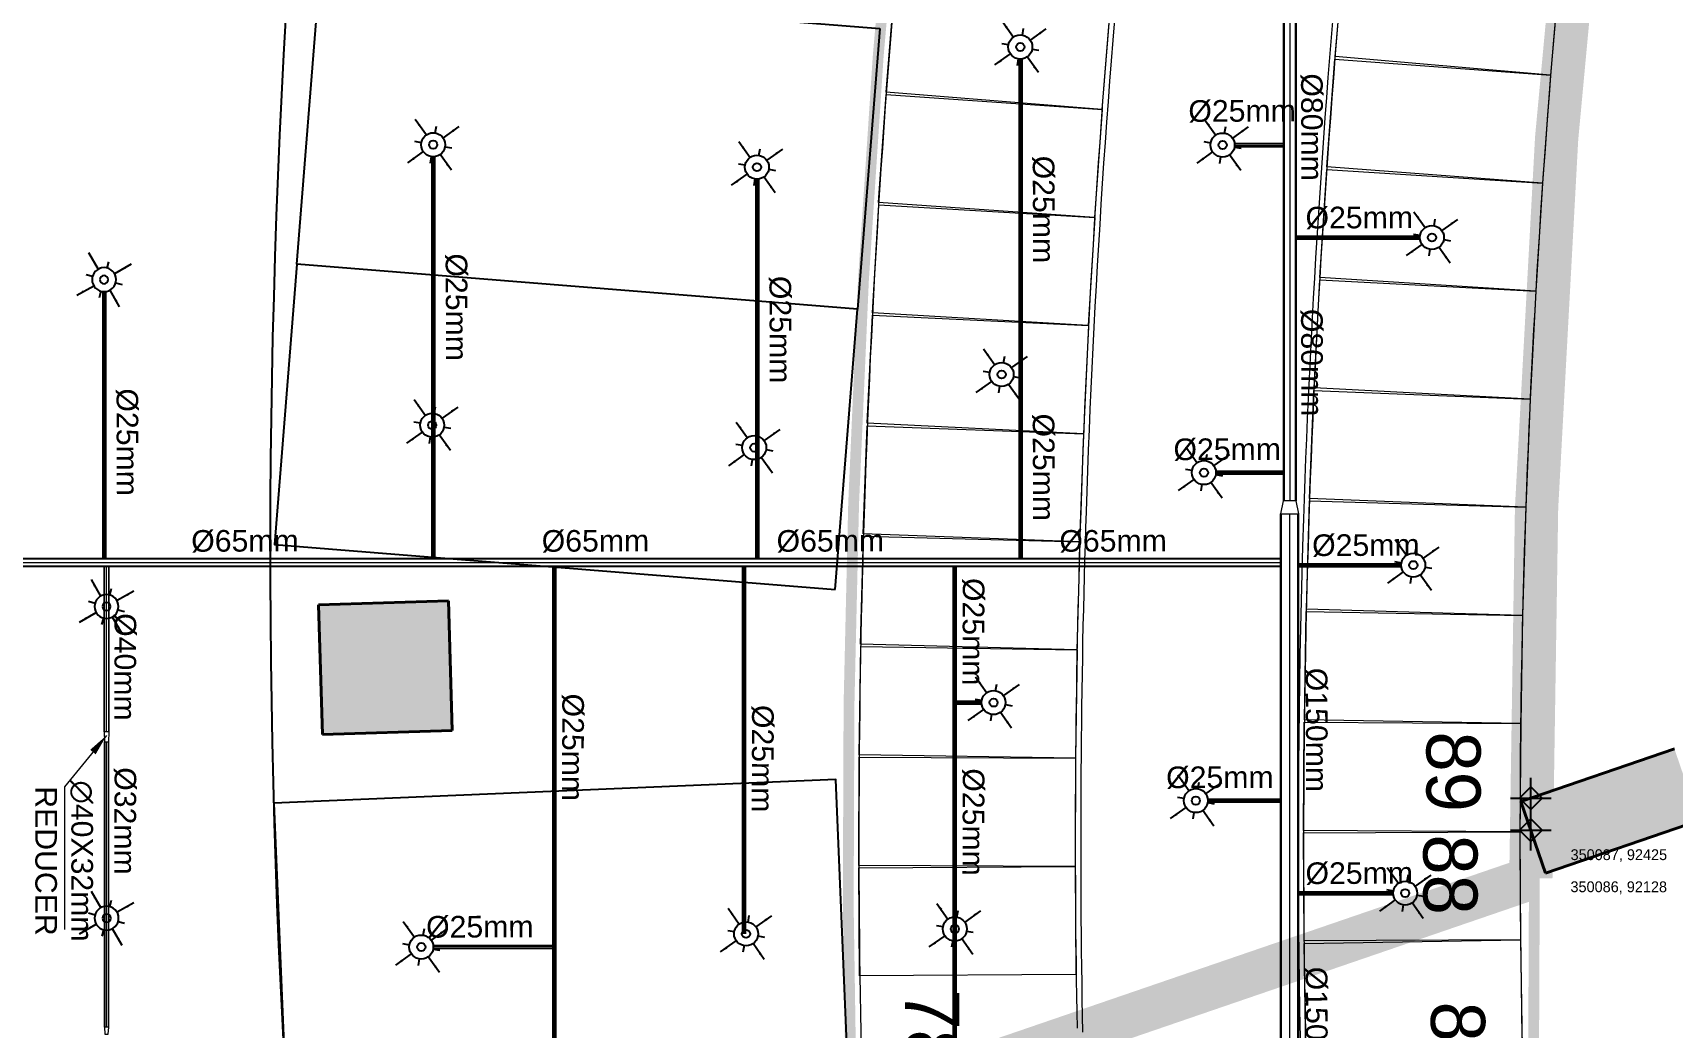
# Model space of a CAD drawing. Header units: inches. Extents: x 257070 to 799932, y -17980 to 269260.
# Drawn here: x 336239 to 351402, y 90300 to 99499 of the extents above; entities that cross this region are included whole.
import ezdxf

# ---------------------------------------------------------------- set-up
doc = ezdxf.new("R2010")
doc.units = ezdxf.units.IN
doc.header["$MEASUREMENT"] = 0
doc.linetypes.add('Basement 1floor plan$0$CENTERX2', pattern=[4, 2.5, -0.5, 0.5, -0.5])
for name, color, linetype in [('0-AES-F-SPRINKLER', 10, 'Continuous'), ('2 wheeler barrier', 170, 'Continuous'), ('basement-1 r.c.c.$0$DSP_R.C.C. HATCH', 253, 'Continuous'), ('DSP_HATCH', 252, 'Continuous'), ('DSP_PARKING', 8, 'Continuous'), ('DSP_SLAB CO-ORDINATES', 160, 'Continuous'), ('RETAIL', 40, 'Continuous')]:
    doc.layers.add(name, color=color, linetype=linetype)
for name, color, linetype, lineweight in [('0-AES-F-SPRINKLER PIPE', 10, 'Continuous', 15), ('E--CONCRETE-4', 4, 'Continuous', 40), ('E--CONCRETE-SHADE', 253, 'Continuous', 20), ('M--TILING-2', 252, 'Continuous', 18), ('Q--PARKING', 253, 'Continuous', 13), ('TEXT', 7, 'Continuous', 0)]:
    doc.layers.add(name, color=color, linetype=linetype, lineweight=lineweight)
doc.styles.get("Standard").update_dxf_attribs({"font": 'arial.ttf'})
doc.styles.add('TEXT style 175', font='GOTHIC.TTF')
doc.dimstyles.new('ISO-25', dxfattribs={"dimtxt": 2.5, "dimasz": 2.5, "dimexe": 1.25, "dimexo": 0.625, "dimtad": 1, "dimtxsty": 'Standard', "dimcen": 2.5, "dimadec": 0, "dimazin": 0, "dimtfac": 1, "dimtmove": 0, "dimatfit": 3, "dimfxl": 1, "dimarcsym": 0})
doc.dimstyles.new('PLUMBING', dxfattribs={"dimscale": 100, "dimtxt": 1.8, "dimasz": 1.6, "dimexe": 1, "dimexo": 1, "dimgap": 0.5, "dimtad": 2, "dimdec": 0, "dimzin": 0, "dimdsep": 46, "dimtxsty": 'Standard', "dimcen": 1, "dimdle": 1, "dimclrd": 7, "dimclre": 7, "dimclrt": 256, "dimadec": 0, "dimazin": 0, "dimtfac": 1, "dimtdec": 0, "dimtmove": 2, "dimatfit": 3, "dimfxl": 1, "dimtolj": 1, "dimtzin": 0, "dimlwd": -1, "dimlwe": -1, "dimarcsym": 0})

# ---------------------------------------------------------------- blocks, each defined once
blk = doc.blocks.new('*U175')
at = {"layer": 'DSP_SLAB CO-ORDINATES', "color": 206}
for p, q in [((0, -188), (0, 188)), ((-188, 0), (188, 0))]:
    blk.add_line(p, q, dxfattribs=at)
at = {"layer": 'DSP_SLAB CO-ORDINATES', "color": 206, "ltscale": 3.5}
blk.add_lwpolyline([(-105, 0), (0, 106), (105, 0), (0, -105), (-105, 0)], dxfattribs=at)
at = {"layer": 'DEFPOINTS', "style": 'TEXT style 175'}
blk.add_attdef('CORDINATE', (367, -572), '', height=100, dxfattribs=at)
at = {"layer": 'DSP_SLAB CO-ORDINATES', "color": 214, "style": 'TEXT style 175'}
blk.add_attdef('NO.', (498, 1074), '', height=500, rotation=270, dxfattribs=at)
blk = doc.blocks.new('*U183')
at = {"layer": 'DSP_SLAB CO-ORDINATES', "color": 206}
for p, q in [((0, -188), (0, 188)), ((-188, 0), (188, 0))]:
    blk.add_line(p, q, dxfattribs=at)
at = {"layer": 'DSP_SLAB CO-ORDINATES', "color": 206, "ltscale": 3.5}
blk.add_lwpolyline([(-105, 0), (0, 106), (105, 0), (0, -105), (-105, 0)], dxfattribs=at)
at = {"layer": 'DEFPOINTS', "style": 'TEXT style 175'}
blk.add_attdef('CORDINATE', (367, -572), '', height=100, dxfattribs=at)
at = {"layer": 'DSP_SLAB CO-ORDINATES', "color": 214, "style": 'TEXT style 175'}
blk.add_attdef('NO.', (-955, 910), '', height=500, rotation=270, dxfattribs=at)
blk = doc.blocks.new('*U184')
at = {"layer": 'DSP_SLAB CO-ORDINATES', "color": 206}
for p, q in [((0, -188), (0, 188)), ((-188, 0), (188, 0))]:
    blk.add_line(p, q, dxfattribs=at)
at = {"layer": 'DSP_SLAB CO-ORDINATES', "color": 206, "ltscale": 3.5}
blk.add_lwpolyline([(-105, 0), (0, 106), (105, 0), (0, -105), (-105, 0)], dxfattribs=at)
at = {"layer": 'DEFPOINTS', "style": 'TEXT style 175'}
blk.add_attdef('CORDINATE', (367, -572), '', height=100, dxfattribs=at)
at = {"layer": 'DSP_SLAB CO-ORDINATES', "color": 214, "style": 'TEXT style 175'}
blk.add_attdef('NO.', (-993, -38), '', height=500, rotation=270, dxfattribs=at)
blk = doc.blocks.new('*U185')
at = {"layer": 'DSP_SLAB CO-ORDINATES', "color": 206}
for p, q in [((0, -188), (0, 188)), ((-188, 0), (188, 0))]:
    blk.add_line(p, q, dxfattribs=at)
at = {"layer": 'DSP_SLAB CO-ORDINATES', "color": 206, "ltscale": 3.5}
blk.add_lwpolyline([(-105, 0), (0, 106), (105, 0), (0, -105), (-105, 0)], dxfattribs=at)
at = {"layer": 'DEFPOINTS', "style": 'TEXT style 175'}
blk.add_attdef('CORDINATE', (367, -572), '', height=100, dxfattribs=at)
at = {"layer": 'DSP_SLAB CO-ORDINATES', "color": 214, "style": 'TEXT style 175'}
blk.add_attdef('NO.', (-965, 617), '', height=500, rotation=270, dxfattribs=at)
blk = doc.blocks.new('*U603')
at = {"layer": '0-AES-F-SPRINKLER'}
for p, q in [((171672, 56809), (171672, 56871)), ((171562, 56699), (171500, 56699)), ((171672, 56588), (171672, 56526)), ((171783, 56699), (171845, 56699))]:
    blk.add_line(p, q, dxfattribs=at)
for radius in [111, 37.8]:
    blk.add_circle((171672, 56699), radius, dxfattribs=at)
at = {"layer": '0-AES-F-SPRINKLER PIPE'}
for points, override in [([(171468, 56903), (171594, 56777)], {"dimasz": 70, "dimtad": 0, "dimfxl": 13, "dimarcsym": 1}), ([(171877, 56903), (171751, 56777)], {"dimasz": 70, "dimtad": 0, "dimfxl": 13, "dimarcsym": 1}), ([(171468, 56494), (171594, 56620)], {"dimasz": 70, "dimtad": 0, "dimfxl": 13, "dimarcsym": 1}), ([(171877, 56494), (171751, 56620)], {"dimasz": 70, "dimgap": 0.625, "dimtad": 0, "dimfxl": 13, "dimarcsym": 1})]:
    blk.add_leader(points, dimstyle='ISO-25', override=override, dxfattribs=at)

msp = doc.modelspace()

# ---------------------------------------------------------------- hatches: boundary and pattern name
at = {"layer": 'E--CONCRETE-SHADE', "ltscale": 3.5}
h = msp.add_hatch(color=8, dxfattribs=at)
h.dxf.hatch_style = 1
h.paths.add_polyline_path([(338916.2, 93013.9), (340115.6, 93049.6), (340080, 94249.1), (338880.5, 94213.4)])

# ---------------------------------------------------------------- linework, layer by layer
at = {"layer": '0-AES-F-SPRINKLER PIPE', "ltscale": 1000, "elevation": 0}
for points in [[(347797.5, 106060), (347797.5, 95172.5)], [(347807.5, 106060), (347807.5, 95172.5)], [(347857.5, 106060), (347857.5, 95172.5)], [(347907.5, 106060), (347907.5, 95172.5)], [(347917.5, 106060), (347917.5, 95172.5)], [(345352, 99258.4), (345352, 94641.4)], [(345355, 99258), (345355, 94641.4)], [(345367.5, 99257.3), (345367.5, 94641.4)], [(345380, 99258), (345380, 94641.4)], [(345383, 99258.4), (345383, 94641.4)], [(347347.4, 98477.6), (347809.5, 98477.6)], [(347347.4, 98446.6), (347809.5, 98446.6)], [(347347.8, 98474.6), (347809.5, 98474.6)], [(347347.8, 98449.6), (347809.5, 98449.6)], [(347348.5, 98462.1), (347809.5, 98462.1)], [(339925.1, 98355), (339925.1, 94641.4)], [(339928.1, 98354.6), (339928.1, 94641.4)], [(339940.6, 98353.9), (339940.6, 94641.4)], [(339953.1, 98354.6), (339953.1, 94641.4)], [(339956.1, 98355), (339956.1, 94641.4)], [(342917.9, 98147.3), (342917.9, 94641.4)], [(342920.9, 98146.9), (342920.9, 94641.4)], [(342933.4, 98146.2), (342933.4, 94641.4)], [(342945.9, 98146.9), (342945.9, 94641.4)], [(342948.9, 98147.3), (342948.9, 94641.4)], [(347905.5, 97622.7), (349063, 97622.7)], [(347905.5, 97619.7), (349062.6, 97619.7)], [(347905.5, 97607.2), (349061.9, 97607.2)], [(347905.5, 97594.7), (349062.6, 97594.7)], [(347905.5, 97591.7), (349063, 97591.7)], [(336882.4, 97107.4), (336882.4, 94641.4)], [(336885.4, 97107), (336885.4, 94641.4)], [(336897.9, 97106.3), (336897.9, 94641.4)], [(336910.4, 97107), (336910.4, 94641.4)], [(336913.4, 97107.4), (336913.4, 94641.4)], [(347174.6, 95450.1), (347797.5, 95450.1)], [(347174.6, 95419.1), (347797.5, 95419.1)], [(347175, 95447.1), (347797.5, 95447.1)], [(347175, 95422.1), (347797.5, 95422.1)], [(347175.7, 95434.6), (347797.5, 95434.6)], [(347772.5, 86899.1), (347772.5, 95053.5)], [(347782.5, 86899.1), (347782.5, 95053.5)], [(347857.5, 86899.1), (347857.5, 95053.5)], [(347932.5, 86899.1), (347932.5, 95053.5)], [(347942.5, 86899.1), (347942.5, 95053.5)], [(322396.5, 94642.4), (347772.5, 94642.4)], [(322396.5, 94636.4), (347772.5, 94636.4)], [(322396.5, 94603.9), (347772.5, 94603.9)], [(322396.5, 94571.4), (347772.5, 94571.4)], [(322396.5, 94565.4), (347772.5, 94565.4)], [(336897.3, 93037.4), (336897.3, 94566.4)], [(336901.3, 93037.4), (336901.3, 94566.4)], [(336921.3, 93037.4), (336921.3, 94566.4)], [(336941.3, 93037.4), (336941.3, 94566.4)], [(336945.3, 93037.4), (336945.3, 94566.4)], [(342798.5, 91171.9), (342798.5, 94566.4)], [(342801.5, 91172.3), (342801.5, 94566.4)], [(342814, 91173), (342814, 94566.4)], [(342826.5, 91172.3), (342826.5, 94566.4)], [(342829.5, 91171.9), (342829.5, 94566.4)], [(344746.6, 88520), (344746.6, 94566.4)], [(344749.6, 88520), (344749.6, 94566.4)], [(344762.1, 88520), (344762.1, 94566.4)], [(344774.6, 88520), (344774.6, 94566.4)], [(344777.6, 88520), (344777.6, 94566.4)], [(347942.5, 94595.3), (348890.2, 94595.3)], [(347942.5, 94592.3), (348889.8, 94592.3)], [(347942.5, 94579.8), (348889.1, 94579.8)], [(347942.5, 94567.3), (348889.8, 94567.3)], [(347942.5, 94564.3), (348890.2, 94564.3)], [(344777.6, 93324.8), (345010.5, 93324.8)], [(344777.6, 93321.8), (345010.1, 93321.8)], [(344777.6, 93309.3), (345009.4, 93309.3)], [(344777.6, 93296.8), (345010.1, 93296.8)], [(344777.6, 93293.8), (345010.5, 93293.8)], [(336902.3, 90308.1), (336902.3, 92946.7)], [(336905.3, 90308.1), (336905.3, 92946.7)], [(336921.3, 90308.1), (336921.3, 92946.7)], [(336937.3, 90308.1), (336937.3, 92946.7)], [(336940.3, 90308.1), (336940.3, 92946.7)], [(347100.2, 92418.7), (347772.5, 92418.7)], [(347100.2, 92387.7), (347772.5, 92387.7)], [(347100.6, 92415.7), (347772.5, 92415.7)], [(347100.6, 92390.7), (347772.5, 92390.7)], [(347101.3, 92403.2), (347772.5, 92403.2)], [(347942.5, 91563.8), (348815.8, 91563.8)], [(347942.5, 91560.8), (348815.4, 91560.8)], [(347942.5, 91548.3), (348814.7, 91548.3)], [(347942.5, 91535.8), (348815.4, 91535.8)], [(347942.5, 91532.8), (348815.8, 91532.8)], [(339940.2, 91065.5), (341044.6, 91065.5)], [(339940.2, 91034.5), (341044.6, 91034.5)], [(339940.5, 91062.5), (341044.6, 91062.5)], [(339940.5, 91037.5), (341044.6, 91037.5)], [(339941.3, 91050), (341044.6, 91050)]]:
    msp.add_lwpolyline(points, dxfattribs=at)
for points in [[(347917.5, 95172.5), (347797.5, 95172.5), (347772.5, 95053.5), (347942.5, 95053.5)], [(336945.3, 93037.4), (336897.3, 93037.4), (336902.3, 92946.7), (336940.3, 92946.7)], [(336940.3, 90308.1), (336902.3, 90308.1), (336905.8, 90244.9), (336936.8, 90244.9)]]:
    msp.add_lwpolyline(points, close=True, dxfattribs=at)
at = {"layer": '0-AES-F-SPRINKLER PIPE', "ltscale": 1000}
for points in [[(341044.6, 87774.1), (341044.6, 94566.4)], [(341047.6, 87774.5), (341047.6, 94566.4)], [(341060.1, 87775.2), (341060.1, 94566.4)], [(341072.6, 87774.5), (341072.6, 94566.4)], [(341075.6, 87774.1), (341075.6, 94566.4)]]:
    msp.add_lwpolyline(points, dxfattribs=at)
at = {"layer": '2 wheeler barrier', "color": 8, "const_width": 100, "elevation": 0}
for points in [[(346291.4, 130468.8), (345428.1, 128536.7), (350326.6, 126611.3, 0.0196642), (347881.9, 119593, 0.0164355), (346266.8, 113594.2, 0.0164355), (345049.3, 107502.2, 0.0164355), (344234.6, 101343.5, 0.0164355), (343826.2, 95144.5, 0.0143248), (343804.6, 89584.1), (340137.1, 89013.8)], [(350643, 101934, 0.0034546), (350514.6, 100721.9, 0.0164355), (350133.5, 94936.8, 0.0427486), (350924, 79901.4)]]:
    msp.add_lwpolyline(points, format="xyb", dxfattribs=at)
at = {"layer": 'basement-1 r.c.c.$0$DSP_R.C.C. HATCH', "color": 8}
msp.add_trace([(351640.8, 92217.9, 0), (351413.8, 92880.1, 0), (350221.9, 91731.4, 0), (349994.8, 92393.6, 0)], dxfattribs=at)
at = {"layer": 'DSP_HATCH', "color": 8, "ltscale": 0.1}
for p, q in [((340115.6, 93049.6, 0), (340111, 93206.6, 0)), ((338916.2, 93013.9, 0), (339068.3, 93018.4, 0))]:
    msp.add_line(p, q, dxfattribs=at)
at = {"layer": 'DSP_PARKING', "color": 8}
msp.add_arc((423732.1, 94707.4, 0), 85299.1, 153.817777, 185.977729, dxfattribs=at)
at = {"layer": 'E--CONCRETE-4', "color": 8, "ltscale": 10}
for p, q in [((340080, 94249.1, 0), (338880.5, 94213.4, 0)), ((338880.5, 94213.4, 0), (338916.2, 93013.9, 0)), ((340115.6, 93049.6, 0), (340080, 94249.1, 0)), ((338916.2, 93013.9, 0), (340115.6, 93049.6, 0))]:
    msp.add_line(p, q, dxfattribs=at)
at = {"layer": 'E--CONCRETE-4', "color": 8}
for p, q in [((351413.8, 92880.1, 0), (349994.8, 92393.6, 0)), ((349994.8, 92393.6, 0), (350221.9, 91731.4, 0)), ((350221.9, 91731.4, 0), (351640.8, 92217.9, 0))]:
    msp.add_line(p, q, dxfattribs=at)
at = {"layer": 'M--TILING-2', "color": 8, "elevation": 0}
msp.add_lwpolyline([(337132.6, 123622, 0.0828166), (332436.1, 93953.1)], format="xyb", dxfattribs=at)
at = {"layer": 'M--TILING-2', "color": 8, "linetype": 'Basement 1floor plan$0$CENTERX2', "ltscale": 1000, "const_width": 400, "elevation": 0}
msp.add_lwpolyline([(362913.5, 78945.2), (356607.5, 78193.9), (356438.2, 72048.3), (343669.7, 67336.7), (342600.9, 73096.2), (342087.7, 75861.7), (341941.8, 76287.4), (341917.2, 76359.2), (332268.4, 73048.3), (329845.4, 72318.4), (330647.8, 66756.1), (307375.3, 58777.1), (306624.2, 64255), (304158.1, 63408.2), (297379.9, 61087.4), (297421.1, 71567), (313496.8, 77026.1), (313768.1, 82434.7), (332643.3, 86444.5), (338945.2, 87865.2), (350086.4, 91684.8, -0.0291146), (350643, 101934, -0.0244026)], format="xyb", dxfattribs=at)
at = {"layer": 'Q--PARKING', "color": 8, "elevation": 0}
for points in [[(361560.4, 139748.1, 0.065199), (351861.8, 118379.9, 0.0164355), (350317.8, 112645.1, 0.0164355), (349153.9, 106821.3, 0.0164355), (348375.1, 100933.7, 0.0164355), (347984.6, 95007.6, 0.0447007), (348894, 78908.5)], [(356680.8, 130698, 0.0366544), (351909.6, 118365.3, 0.0164355), (350366.5, 112633.7, 0.0164355), (349203.2, 106813.2, 0.0164355), (348424.8, 100928.7, 0.0164355), (348034.6, 95005.9, 0.0446748), (348942.1, 78925)], [(358490.6, 129846.8, 0.03667), (353822.7, 117782.2, 0.0164355), (352313.8, 112177.5, 0.0164355), (351176.3, 106485.9, 0.0164355), (350415.1, 100731.8, 0.0164355), (350033.5, 94940.1, 0.0427486), (350824.9, 79887.6)], [(351644.2, 129541.1, 0.0281663), (347977.5, 119563.8, 0.0164355), (346364.2, 113571.4, 0.0164355), (345147.9, 107485.9, 0.0164355), (344334.1, 101333.6, 0.0164355), (343926.1, 95141.2, 0.0147635), (343907.2, 89566.4, 0.0147635)], [(353744.2, 129227.9, 0.0296473), (349938.5, 118966.1, 0.0164355), (348360.1, 113103.8, 0.0164355), (347170.3, 107150.4, 0.0164355), (346374.1, 101131.7, 0.0164355), (345975, 95073.7, 0.0130197), (345941.9, 90264, 0.0130197)], [(353672.7, 129189.5, 0.0294744), (349890.6, 118980.7, 0.0164355), (348311.4, 113115.2, 0.0164355), (347121, 107158.6, 0.0164355), (346324.4, 101136.6, 0.0164355), (345925, 95075.4, 0.0129211), (345891.2, 90299.5, 0.0129211)]]:
    msp.add_lwpolyline(points, format="xyb", dxfattribs=at)
for points in [[(348276.8, 99278.9), (348362.5, 100275.2), (350355.2, 100103.7), (350269.4, 99107.4), (348276.8, 99278.9)], [(344126.8, 98949.7), (344207.1, 99946.4), (346200.7, 99785.9), (346120.4, 98789.1), (344126.8, 98949.7)], [(348200.5, 98259.1), (348275, 99256.3), (350269.4, 99107.4), (350195, 98110.2), (348200.5, 98259.1)], [(344057.5, 97930.4), (344127, 98928), (346122.2, 98789), (346052.7, 97791.4), (344057.5, 97930.4)], [(348135.8, 97238.5), (348199, 98236.5), (350195, 98110.2), (350131.8, 97112.2), (348135.8, 97238.5)], [(343999.2, 96910.4), (344057.9, 97908.7), (346054.5, 97791.3), (345995.8, 96793), (343999.2, 96910.4)], [(348082.6, 96217.2), (348134.5, 97215.9), (350131.8, 97112.2), (350080, 96113.5), (348082.6, 96217.2)], [(343952, 95889.8), (343999.9, 96888.7), (345997.6, 96792.9), (345949.7, 95794.1), (343952, 95889.8)], [(348041.1, 95195.4), (348081.6, 96194.6), (350080, 96113.5), (350039.4, 95114.3), (348041.1, 95195.4)], [(343915.8, 94868.8), (343952.9, 95868.1), (345951.5, 95794), (345914.4, 94794.7), (343915.8, 94868.8)], [(348011, 94173.2), (348040.3, 95172.8), (350039.4, 95114.4), (350010.2, 94114.8), (348011, 94173.2)], [(343890.6, 93847.5), (343916.9, 94847.1), (345916.2, 94794.6), (345890, 93795), (343890.6, 93847.5)], [(347992.6, 93150.8), (348010.5, 94150.6), (350010.2, 94114.8), (349992.3, 93114.9), (347992.6, 93150.8)], [(343876.6, 92825.9), (343892, 93825.8), (345891.7, 93794.9), (345876.3, 92795), (343876.6, 92825.9)], [(347985.7, 92128.1), (347992.3, 93128.1), (349992.3, 93114.9), (349985.7, 92115), (347985.7, 92128.1)], [(343873.5, 91804.3), (343878.1, 92804.2), (345878.1, 92795), (345873.5, 91795), (343873.5, 91804.3)], [(347990.5, 91105.5), (347985.7, 92105.5), (349985.7, 92115), (349990.4, 91115), (347990.5, 91105.5)], [(343881.5, 90782.6), (343875.3, 91782.6), (345875.3, 91795), (345881.5, 90795), (343881.5, 90782.6)], [(348006.8, 90083), (347990.7, 91082.9), (349990.4, 91115), (350006.5, 90115.1), (348006.8, 90083)]]:
    msp.add_lwpolyline(points, close=True, dxfattribs=at)
at = {"layer": 'RETAIL', "color": 8, "elevation": 0}
for points in [[(344069.3, 99538), (343862.1, 96946.3), (338678.6, 97360.8), (338885.8, 99952.5)], [(343654.8, 94354.6), (343862.1, 96946.3), (338678.6, 97360.8), (338471.4, 94769)], [(343770.7, 90000.4), (343661.4, 92598.1), (338466, 92379.3), (338575.3, 89781.6)]]:
    msp.add_lwpolyline(points, close=True, dxfattribs=at)

# ---------------------------------------------------------------- block references
at = {"layer": '0-AES-F-SPRINKLER', "color": 7}
for p, rotation in [((371930.4, -79462.9, 0), 80.17180205283994), ((367043.8, -80285.2, 0), 80.34494520106576), ((373800.5, -80369, 0), 80.17180205283994), ((370036.6, -80492.9, 0), 80.34494520106576), ((375735.6, -81223.8, 0), 80.17180205283994), ((371757.6, -82490.3, 0), 80.17180205283994), ((367034.6, -82877, 0), 80.34494520106576), ((370011.3, -83084.6, 0), 80.34494520106576), ((373627.8, -83396.4, 0), 80.17180205283994), ((375562.8, -84251.3, 0), 80.17180205283994), ((371683.2, -85521.8, 0), 80.17180205283994), ((373553.3, -86427.9, 0), 80.17180205283994), ((375488.4, -87282.8, 0), 80.17180205283994), ((371325, -87614.5, 0), 80.17180205283994), ((366933.6, -87700, 0), 80.34494520106576), ((369935.7, -87578.6, 0), 80.34494520106576)]:
    msp.add_blockref('*U603', p, dxfattribs=dict(at, rotation=rotation))
at = {"layer": '0-AES-F-SPRINKLER', "color": 7, "xscale": -1, "rotation": 74.721705493004}
for p in [(436829.5, 247881.7, 0), (436852.3, 244860.7, 0), (436852.9, 241980.3, 0)]:
    msp.add_blockref('*U603', p, dxfattribs=at)
at = {"layer": 'DSP_SLAB CO-ORDINATES', "color": 8, "ltscale": 3.5}
for name, p, values in [('*U185', (350086.6, 92425, 0), {'NO.': '89', 'CORDINATE': '350087, 92425'}), ('*U184', (350085.7, 92128.4, 0), {'NO.': '88', 'CORDINATE': '350086, 92128'}), ('*U175', (343804.6, 89584.1, 0), {'NO.': '78', 'CORDINATE': '343805, 89584'}), ('*U183', (350118.3, 89635.5, 0), {'NO.': '87', 'CORDINATE': '350118, 89635'})]:
    msp.add_blockref(name, p, dxfattribs=at).add_auto_attribs(values)

# ---------------------------------------------------------------- texts
at = {"layer": '0-AES-F-SPRINKLER PIPE', "color": 7, "linetype": 'Continuous', "lineweight": -3, "ltscale": 0.9, "char_height": 200}
for s, insert, width, attachment_point, rotation in [('%%C80mm', (348163.7, 98627.7, 0), 685.774, 2, 270.1922), ('%%C25mm', (347416.8, 98877.8, 0), 685.774, 2, 0.1922), ('%%C25mm', (345683.5, 97867, 0), 685.774, 2, 270.1922), ('%%C25mm', (348499.9, 97892.3, 0), 685.774, 2, 0.1922), ('%%C25mm', (340256.6, 96963.6, 0), 685.774, 2, 270.1922), ('%%C25mm', (343249.4, 96755.9, 0), 685.774, 2, 270.1922), ('%%C80mm', (348163.7, 96450.9, 0), 685.774, 2, 270.1922), ('%%C25mm', (337213.9, 95716, 0), 685.774, 2, 270.1922), ('%%C25mm', (345683.5, 95483.7, 0), 685.774, 2, 270.1922), ('%%C25mm', (347279.2, 95750.7, 0), 685.774, 2, 0.1922), ('%%C65mm', (338199.6, 94904.4, 0), 685.774, 2, 0.1922), ('%%C65mm', (341439.3, 94904.4, 0), 685.774, 2, 0.1922), ('%%C65mm', (343610.5, 94904.4, 0), 685.774, 2, 0.1922), ('%%C65mm', (346224.4, 94904.4, 0), 685.774, 2, 0.1922), ('%%C25mm', (348561, 94864.8, 0), 685.774, 2, 0.1922), ('%%C25mm', (344826.6, 93963.9, 0), 685.774, 8, 269.8078), ('%%C40mm', (336985.8, 93638.7, 0), 685.774, 8, 269.8078), ('%%C150mm', (348207.2, 93056.4, 0), 685.774, 2, 270.1922), ('%%C25mm', (341124.6, 92895.8), 685.774, 8, 269.8078), ('%%C25mm', (342878.5, 92790.5, 0), 685.774, 8, 269.8078), ('%%C32mm', (336985.8, 92214.9, 0), 685.774, 8, 269.8078), ('%%C25mm', (344826.6, 92204.9, 0), 685.774, 8, 269.8078), ('%%C25mm', (347211.5, 92719.2, 0), 685.774, 2, 0.1922), ('∅40X32mm\\PREDUCER', (336795.3, 91844.8), 1474.715, 2, 270), ('%%C25mm', (348499.9, 91833.3, 0), 685.774, 2, 0.1922), ('%%C25mm', (340370.6, 91338, 0), 685.774, 2, 0.1922), ('%%C150mm', (348207.2, 90293.4, 0), 685.774, 2, 270.1922)]:
    msp.add_mtext(s, dxfattribs=dict(at, insert=insert, width=width, attachment_point=attachment_point, rotation=rotation))
at = {"layer": 'TEXT', "color": 8, "ltscale": 1000, "insert": (337047.8, 112167.1), "char_height": 400, "attachment_point": 1, "rotation": 263.61642, "style": 'TEXT style 175'}
msp.add_mtext_dynamic_manual_height_columns('{\\T2;TWO WAY 6M WIDE DRIVE WAY}', width=23911.084, gutter_width=20, heights=[0], dxfattribs=at)

# ---------------------------------------------------------------- leaders
at = {"layer": '0-AES-F-SPRINKLER PIPE', "color": 7, "linetype": 'Continuous', "lineweight": -3, "ltscale": 0.9}
msp.add_leader([(336921.3, 93006), (336530.5, 92530.1), (336530.5, 91210.4)], dimstyle='PLUMBING', override={"dimasz": 2, "dimgap": 25, "dimtad": 0}, dxfattribs=at)

doc.saveas('drawing.dxf')
